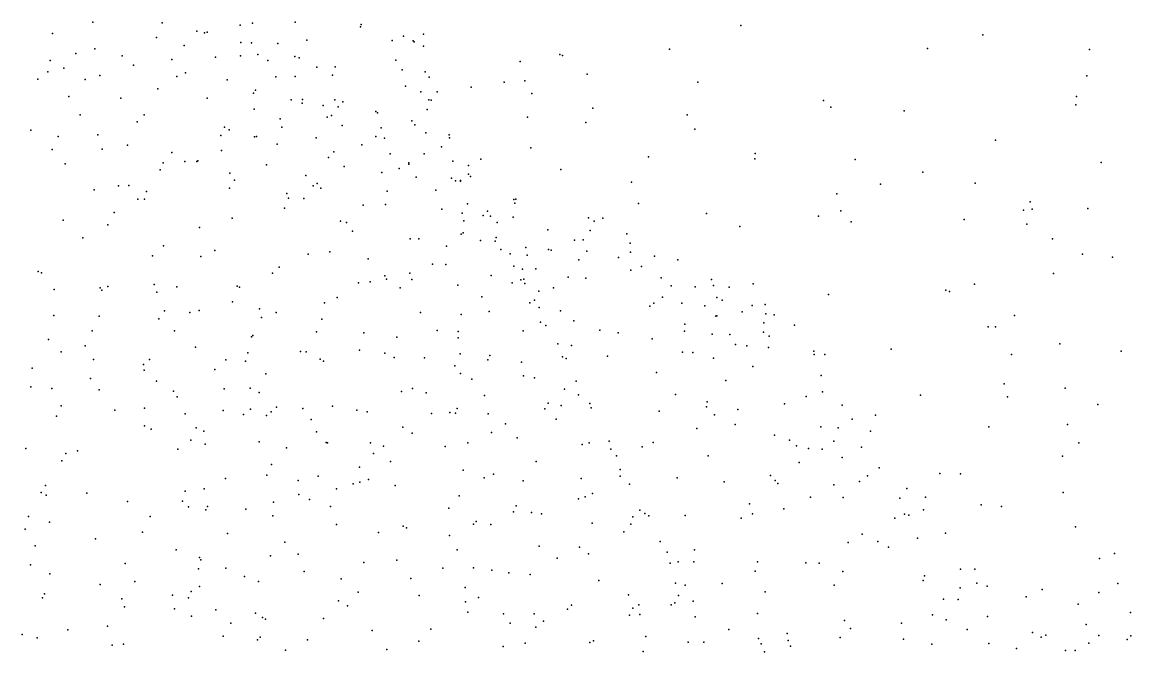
# Model space of a CAD drawing. Header units: metres. Extents: x -23.9 to 23.9, y -27.4 to 27.4.
# Drawn here: x -2.986 to -0.012, y 1.676 to 3.365 of the extents above; entities that cross this region are included whole.
import ezdxf

# ---------------------------------------------------------------- set-up
doc = ezdxf.new("R2010")
doc.units = ezdxf.units.M

msp = doc.modelspace()

# ---------------------------------------------------------------- linework, layer by layer
for p in [(-2.7966, 3.365, 23.8996), (-2.6109, 3.3632, 13.5435), (-2.3679, 3.3623, 25.1144), (-2.2535, 3.3646, 24.3005), (-2.9045, 3.3342, 2.9742), (-2.5175, 3.3407, 24.9944), (-2.4969, 3.336, 25.1349), (-2.4899, 3.3378, 14.783), (-2.4012, 3.3573, 14.2784), (-2.0786, 3.3521, 25.4903), (-2.0767, 3.3584, 27.8101), (-1.9097, 3.3331, 23.8115), (-1.0585, 3.3565, -12.8145), (-2.6258, 3.3241, 13.0474), (-2.5518, 3.3025, 24.2734), (-2.3996, 3.3108, 13.7874), (-2.3713, 3.3098, 28.3039), (-2.3003, 3.3076, 13.9502), (-2.2228, 3.317, 18.2593), (-1.9934, 3.316, 27.3866), (-1.9631, 3.3279, 25.6425), (-1.9377, 3.3148, 26.7557), (-1.935, 3.3122, 27.1479), (-0.4089, 3.3307, 26.7455), (-2.8418, 3.2807, 15.0575), (-2.7916, 3.2933, -24.1459), (-2.7183, 3.2749, 13.3885), (-2.4002, 3.2743, 15.8117), (-2.3538, 3.2784, 13.1234), (-2.2548, 3.273, 14.4356), (-1.9096, 3.3003, 25.8477), (-1.5437, 3.2781, 23.5075), (-1.5365, 3.2759, 14.8061), (-1.2493, 3.2927, 2.2575), (-0.5575, 3.2948, 22.6541), (-0.1234, 3.2918, -24.0931), (-2.9106, 3.2622, 12.881), (-2.8742, 3.2417, 24.2271), (-2.6878, 3.2495, 25.1207), (-2.585, 3.2653, 14.9439), (-2.4671, 3.271, 13.6075), (-2.3268, 3.2626, 14.6853), (-2.2429, 3.2697, 14.2668), (-2.1955, 3.2447, 2.7761), (-2.1468, 3.245, 27.8317), (-1.9834, 3.2633, 24.2713), (-1.6507, 3.2595, 25.67), (-2.9442, 3.2124, 28.9975), (-2.9173, 3.232, 13.2293), (-2.7775, 3.2222, 28.865), (-2.571, 3.2192, 2.8743), (-2.5483, 3.229, 28.5338), (-2.3057, 3.2185, 24.6659), (-2.254, 3.2194, 25.1274), (-2.1535, 3.2226, 14.1316), (-1.967, 3.237, 25.0947), (-1.9051, 3.2322, 26.2574), (-1.8945, 3.2171, 26.0725), (-1.4703, 3.2259, -12.6645), (-0.13, 3.2209, 1.0632), (-2.817, 3.2109, 25.1254), (-2.6226, 3.1864, 15.0575), (-2.436, 3.2102, 25.0147), (-2.3605, 3.1823, 13.6185), (-1.9579, 3.1931, 25.5292), (-1.7814, 3.1909, 25.3959), (-1.6934, 3.2043, 17.8761), (-1.6375, 3.2078, 13.921), (-1.1737, 3.2042, 17.5702), (-2.861, 3.1655, 24.6223), (-2.7212, 3.1608, -12.44), (-2.49, 3.1614, 15.0213), (-2.3658, 3.1747, 18.4158), (-2.2648, 3.1567, 28.0943), (-2.2339, 3.1579, 15.6038), (-2.1475, 3.1571, 14.6744), (-1.9169, 3.178, 15.3944), (-1.8951, 3.1569, 13.3564), (-1.8893, 3.1557, 26.4488), (-1.8729, 3.1784, 25.758), (-1.6191, 3.1739, 15.0229), (-0.8367, 3.1548, 26.3677), (-0.1579, 3.166, 22.4683), (-2.3635, 3.1314, 14.9911), (-2.2348, 3.148, 27.9609), (-2.179, 3.1417, 27.727), (-2.1385, 3.138, 13.894), (-2.1256, 3.1515, 27.5383), (-2.0378, 3.1258, 18.1619), (-1.8997, 3.131, 24.4854), (-1.4554, 3.1344, 2.3466), (-0.8173, 3.1368, 23.1123), (-0.6205, 3.1272, -13.0696), (-0.1598, 3.1437, 26.9147), (-2.8303, 3.1165, 13.1784), (-2.6774, 3.0976, 15.1784), (-2.659, 3.1166, 25.0015), (-2.294, 3.1061, 25.0473), (-2.1682, 3.1106, 14.9131), (-2.1562, 3.1146, -12.4896), (-2.0334, 3.122, 14.5312), (-1.9411, 3.1007, 14.348), (-1.6306, 3.1104, 24.034), (-1.4737, 3.0959, 17.8327), (-1.2024, 3.1165, 26.0644), (-2.9632, 3.0751, 13.0562), (-2.7835, 3.0632, 15.6688), (-2.443, 3.0834, 28.3379), (-2.4312, 3.076, 24.9823), (-2.2894, 3.083, 13.5536), (-2.1273, 3.0877, -23.9973), (-2.0227, 3.0816, 27.1881), (-1.9329, 3.0895, 14.1358), (-1.9034, 3.068, 26.9475), (-1.1821, 3.078, 23.4551), (-2.8895, 3.0583, 25.0521), (-2.7034, 3.0351, 28.8187), (-2.4532, 3.0611, -24.1022), (-2.3625, 3.0575, 13.4117), (-2.3573, 3.0587, 28.171), (-2.3021, 3.0374, 28.0174), (-2.1973, 3.055, 13.6506), (-2.0747, 3.0359, 27.3455), (-2.0377, 3.0583, 25.3185), (-2.014, 3.0542, 13.9426), (-1.841, 3.0626, 26.2268), (-1.8394, 3.0546, 26.6355), (-0.3755, 3.0484, 1.3475), (-2.9058, 3.0234, 15.3638), (-2.7716, 3.0247, 24.9736), (-2.585, 3.0154, 13.2389), (-2.451, 3.0211, 13.0533), (-2.15, 3.0173, 27.5693), (-1.9986, 3.0114, 14.9116), (-1.9081, 3.0114, 14.68), (-1.8612, 3.0308, 14.4777), (-1.6216, 3.0281, 14.6892), (-1.0199, 3.0128, 26.1942), (-2.8709, 2.9846, -24.2472), (-2.6078, 2.9881, 28.6807), (-2.5499, 2.9908, 24.9108), (-2.5178, 2.9908, 28.499), (-2.5152, 2.9928, 18.603), (-2.331, 2.9821, 25), (-2.1647, 3.0018, 15.0443), (-2.1222, 2.9775, 25.1535), (-1.9493, 2.9875, 27.0487), (-1.9492, 2.9837, 25.3913), (-1.831, 2.9922, 25.5872), (-1.7892, 2.9802, 14.169), (-1.7554, 2.9978, 14.3421), (-1.3059, 3.0034, -23.8289), (-1.0211, 2.9981, -12.9256), (-0.7518, 2.9962, 1.6876), (-0.0918, 2.9889, 0.9506), (-2.6158, 2.9692, 15.288), (-2.4289, 2.9596, 15.2118), (-2.2254, 2.9533, 2.7975), (-2.0216, 2.9617, 13.7637), (-1.9751, 2.9721, 2.6193), (-1.9294, 2.9489, 13.8882), (-1.8341, 2.9461, 13.4845), (-1.7888, 2.9577, 14.6025), (-1.7838, 2.951, 26.0833), (-1.5414, 2.9698, 25.525), (-0.5703, 2.9627, 17.6555), (-2.7929, 2.9148, 28.8973), (-2.7278, 2.9259, 2.9042), (-2.6996, 2.9269, 24.9039), (-2.4303, 2.9194, 28.3307), (-2.4162, 2.9408, 13.2755), (-2.2052, 2.9259, 27.7396), (-2.1949, 2.9324, 25.044), (-2.1848, 2.9196, 13.1621), (-1.8241, 2.9392, 14.7718), (-1.8107, 2.9401, 26.9153), (-1.8105, 2.9383, 24.9657), (-1.3515, 2.9356, 25.7809), (-0.6841, 2.9303, -23.79), (-0.43, 2.9333, 26.6588), (-2.6757, 2.8899, 13.0653), (-2.6583, 2.8902, 28.7924), (-2.6524, 2.9108, 15.5046), (-2.2761, 2.9052, 15.3314), (-2.2718, 2.8927, 13.3205), (-2.2309, 2.8921, 18.4782), (-2.007, 2.9114, 27.1609), (-1.8761, 2.914, 15.0077), (-1.667, 2.8892, 14.1107), (-1.662, 2.8898, 14.5645), (-0.8005, 2.9049, 26.3533), (-2.2823, 2.8658, 27.9724), (-2.0712, 2.8743, 27.3476), (-2.0115, 2.8759, 13.6255), (-1.8602, 2.863, 25.5061), (-1.7919, 2.8779, 14.9493), (-1.7383, 2.8577, 26.3451), (-1.6642, 2.8794, 14.0552), (-1.3325, 2.8789, 23.9616), (-0.79, 2.8589, 17.7418), (-0.3002, 2.8608, 22.7371), (-0.2819, 2.8827, 17.7213), (-0.277, 2.8634, -13.4021), (-0.1273, 2.8651, -23.8908), (-2.876, 2.8337, 12.887), (-2.7389, 2.8547, 12.8251), (-2.4226, 2.8395, 13.1779), (-2.1318, 2.8308, 13.3519), (-2.1165, 2.8274, 25.0668), (-1.8055, 2.8524, 25.6278), (-1.8014, 2.8324, 13.8371), (-1.7493, 2.8467, 13.8668), (-1.73, 2.8447, 26.5023), (-1.7121, 2.8279, -12.6622), (-1.6688, 2.8416, 14.4586), (-1.4668, 2.8398, 13.994), (-1.4518, 2.8312, 13.8232), (-1.4283, 2.839, 24.2191), (-1.1507, 2.8521, 23.6142), (-0.8496, 2.8449, 23.3769), (-0.7627, 2.8293, -13.1071), (-0.4592, 2.8356, 22.9353), (-2.7564, 2.8212, 12.9507), (-2.5104, 2.8146, 15.3328), (-2.1001, 2.8044, 15.186), (-1.8083, 2.7963, 15.0815), (-1.8028, 2.8, 13.6848), (-1.5756, 2.8075, 13.7147), (-1.4625, 2.8058, 14.1943), (-1.3643, 2.7974, 13.7156), (-1.0611, 2.8171, 17.8111), (-0.2914, 2.8229, 1.2029), (-2.8237, 2.7866, 24.9609), (-1.945, 2.7838, 15.1276), (-1.9219, 2.7839, 25.3699), (-1.7563, 2.779, 26.949), (-1.7173, 2.7779, 13.5787), (-1.715, 2.7872, 25.8496), (-1.5049, 2.7801, 14.4765), (-1.4816, 2.781, 13.5876), (-1.3556, 2.7719, 13.5416), (-0.222, 2.7842, 26.7654), (-2.6366, 2.7379, 24.9123), (-2.6073, 2.7651, 28.7047), (-2.5072, 2.736, 13.0285), (-2.4696, 2.7524, 28.4286), (-2.2191, 2.7431, 15.2175), (-2.1612, 2.7489, 15.0925), (-1.8482, 2.7645, 27.0659), (-1.7024, 2.7548, 18.2451), (-1.6773, 2.7434, 26.42), (-1.6354, 2.7604, 14.9701), (-1.6319, 2.7404, -23.8705), (-1.574, 2.7556, 14.8), (-1.5668, 2.7534, 13.4596), (-1.4716, 2.7507, 24.4796), (-1.3545, 2.7479, 25.572), (-1.2902, 2.7369, -12.879), (-0.1414, 2.7424, 22.5867), (-2.2967, 2.7075, 13.1346), (-2.058, 2.7303, 13.3061), (-1.885, 2.7157, 13.29), (-1.8495, 2.7153, 13.6423), (-1.6672, 2.7106, 26.8642), (-1.4932, 2.7274, 14.6445), (-1.3866, 2.7339, 13.3634), (-1.325, 2.7094, 14.0802), (-1.2272, 2.7278, 13.4269), (-0.0615, 2.7347, 0.8443), (-2.9428, 2.6964, 15.4652), (-2.9344, 2.6929, 25.0102), (-2.3142, 2.6918, 13.007), (-2.013, 2.6841, 25.1716), (-1.9466, 2.6919, 13.1608), (-1.728, 2.6854, 15.0769), (-1.6442, 2.7023, 13.221), (-1.6079, 2.7037, 25.0422), (-1.5213, 2.6812, 2.3397), (-1.4742, 2.6782, 13.1035), (-1.3531, 2.7001, 14.2897), (-1.2717, 2.679, 13.1022), (-0.2194, 2.6909, 17.8801), (-2.9002, 2.6476, 12.6989), (-2.7769, 2.6527, 28.9017), (-2.7564, 2.6559, 24.9495), (-2.6317, 2.6617, 18.9395), (-2.5711, 2.6548, 2.8153), (-2.4098, 2.6566, 24.9726), (-2.4027, 2.6538, 28.2721), (-2.084, 2.666, -12.6053), (-2.0526, 2.668, 27.3596), (-2.0091, 2.676, 2.6436), (-1.9726, 2.6523, 14.709), (-1.9406, 2.675, 13.2621), (-1.8174, 2.6593, 12.9871), (-1.6718, 2.6659, 13.0455), (-1.6489, 2.6737, 25.9997), (-1.6401, 2.6753, 26.5476), (-1.6376, 2.6636, 26.176), (-1.5606, 2.652, 14.923), (-1.2451, 2.6575, 13.9871), (-1.1805, 2.6554, 13.6493), (-1.1371, 2.6743, 13.2891), (-1.1313, 2.6587, 13.0032), (-1.0892, 2.6542, 13.1607), (-1.0253, 2.6628, 1.9343), (-0.4315, 2.6619, 1.321), (-2.772, 2.6464, -24.3022), (-2.6249, 2.6403, 15.1809), (-2.1408, 2.6265, 15.2015), (-1.7533, 2.6284, 12.8146), (-1.6118, 2.6189, 26.3938), (-1.6004, 2.6435, 12.924), (-1.2688, 2.6274, 12.859), (-1.1224, 2.6262, 13.5255), (-1.1088, 2.6193, 23.8914), (-0.8229, 2.6348, 23.5269), (-0.5082, 2.6459, 23.1974), (-0.4982, 2.6429, 17.9203), (-2.6045, 2.591, 12.8326), (-2.5109, 2.5917, 28.5298), (-2.4223, 2.6148, 15.2803), (-2.3498, 2.5963, 15.0082), (-2.175, 2.6123, 27.6751), (-1.7333, 2.589, 25.7665), (-1.6239, 2.6121, 12.7369), (-1.5989, 2.5994, 26.6599), (-1.5419, 2.5907, 12.6223), (-1.3025, 2.6034, 12.7293), (-1.2914, 2.6113, 14.4343), (-1.217, 2.6116, 14.1366), (-1.1548, 2.604, 25.7326), (-1.0545, 2.5876, 13.4095), (-1.0275, 2.6049, 12.7474), (-0.9934, 2.6078, 12.9449), (-2.9009, 2.5779, 12.7355), (-2.7799, 2.5762, 12.7084), (-2.6194, 2.5695, 28.751), (-2.536, 2.5864, 24.9587), (-2.3438, 2.5728, 28.1262), (-2.305, 2.5865, 13.017), (-2.1827, 2.5687, 13.0776), (-1.9172, 2.5858, 27.2527), (-1.8083, 2.5804, 27.1303), (-1.5956, 2.56, 26.0529), (-1.5062, 2.5634, 12.4676), (-1.1256, 2.5766, 12.596), (-1.1226, 2.5776, 13.8464), (-0.9965, 2.5589, 13.2827), (-0.9909, 2.5828, 13.0958), (-0.9689, 2.5799, 12.6282), (-0.3238, 2.5781, -23.7453), (-2.7979, 2.5367, 15.3988), (-2.5778, 2.537, 15.339), (-2.1965, 2.5341, 18.7361), (-2.0692, 2.5313, 12.9234), (-1.8725, 2.5382, 15.1472), (-1.8167, 2.5348, 12.6663), (-1.6424, 2.537, 12.4884), (-1.5815, 2.5512, 26.7983), (-1.4366, 2.5387, 14.8081), (-1.387, 2.5319, 12.2991), (-1.2095, 2.5361, 2.1181), (-1.2086, 2.555, 12.4583), (-1.1355, 2.5279, 12.3096), (-0.9971, 2.5336, 12.3618), (-0.9143, 2.5522, 12.4818), (-0.3946, 2.5475, -13.5179), (-0.3756, 2.5474, 26.6325), (-2.9158, 2.5138, 12.5648), (-2.3707, 2.5209, 12.9149), (-2.3676, 2.5247, 25.0039), (-1.9814, 2.52, 27.3662), (-1.8168, 2.5186, 25.5385), (-1.5488, 2.5022, 26.5322), (-1.2962, 2.5155, 14.6197), (-1.0876, 2.5268, 24.1482), (-1.0727, 2.5, 14.0853), (-0.9826, 2.5223, 25.9794), (-0.2024, 2.5018, 0.994), (-2.8817, 2.4807, 19.267), (-2.8169, 2.4972, 28.9399), (-2.5209, 2.4929, 12.7943), (-2.3809, 2.4783, -24.2197), (-2.2398, 2.4817, 27.8703), (-2.2241, 2.4806, 14.8192), (-2.0813, 2.4855, 27.5022), (-2.0133, 2.4773, 12.7414), (-1.811, 2.4757, 12.5256), (-1.7318, 2.4706, 15.1233), (-1.5124, 2.4977, 12.2622), (-1.4161, 2.4691, 12.096), (-1.2144, 2.4795, 25.4972), (-1.1872, 2.479, 12.1112), (-1.0421, 2.4964, 13.9426), (-0.9838, 2.4919, 13.6551), (-0.8627, 2.4824, 12.9221), (-0.8614, 2.4738, 1.7192), (-0.833, 2.4738, 12.7199), (-0.6553, 2.488, -23.7557), (-0.3325, 2.4735, 23.0773), (-0.0381, 2.4826, 22.4222), (-2.7949, 2.4604, 24.9886), (-2.6605, 2.4464, 12.7154), (-2.6443, 2.4605, 24.9583), (-2.4395, 2.4594, 28.3548), (-2.3872, 2.456, 28.2276), (-2.187, 2.4608, 27.7225), (-2.1774, 2.4554, 12.8638), (-1.9883, 2.4659, 25.1831), (-1.9069, 2.4644, 18.6095), (-1.8251, 2.4434, 13.1809), (-1.7368, 2.4591, 13.9398), (-1.6463, 2.4532, 27.0171), (-1.5368, 2.4669, 14.9919), (-1.5267, 2.4629, 26.6735), (-1.1314, 2.4638, 14.4118), (-1.0262, 2.4413, 14.2183), (-2.9593, 2.4364, 2.7675), (-2.8025, 2.4093, 12.5393), (-2.6585, 2.4317, 15.3831), (-2.4692, 2.4336, 15.3313), (-2.3323, 2.4217, 2.8077), (-1.8105, 2.4222, 27.2278), (-1.6417, 2.4167, 25.9306), (-1.6114, 2.4107, 12.1679), (-1.2849, 2.425, 11.9644), (-0.843, 2.4169, 13.048), (-2.9633, 2.3869, -12.6108), (-2.9069, 2.3822, 12.4483), (-2.6261, 2.4018, 19.1556), (-2.4441, 2.3817, 12.7393), (-2.3744, 2.3829, 18.9924), (-1.9388, 2.382, 27.3998), (-1.7798, 2.407, 12.3363), (-1.5309, 2.3808, 18.4394), (-1.4999, 2.4024, 26.1555), (-1.0983, 2.4039, 24.5059), (-0.352, 2.3949, 18.1256), (-0.188, 2.3829, 26.6304), (-2.7796, 2.3784, 15.4273), (-2.58, 2.3751, 28.6934), (-2.5702, 2.3599, 14.8394), (-2.3502, 2.3717, 25.0337), (-1.9689, 2.3744, 15.208), (-1.902, 2.3707, 12.3816), (-1.7457, 2.3635, 25.6941), (-1.4934, 2.3653, 26.8589), (-1.2337, 2.3666, 14.6127), (-0.8831, 2.3609, 12.2335), (-0.8396, 2.3731, 13.2108), (-0.5765, 2.3641, 26.4404), (-0.3431, 2.3599, 1.1659), (-2.8813, 2.3361, 28.9577), (-2.7371, 2.3241, 2.8044), (-2.6577, 2.3299, 24.982), (-2.4465, 2.3233, 28.3674), (-2.3737, 2.3272, -12.6767), (-2.304, 2.332, 15.3079), (-2.2328, 2.329, 27.8479), (-2.1537, 2.3345, 15.2666), (-2.0886, 2.3239, 12.4708), (-2.0611, 2.3197, 25.1394), (-1.8189, 2.3289, 25.4991), (-1.5839, 2.328, 27.0185), (-1.5748, 2.3433, 2.3367), (-1.5404, 2.3371, -23.8844), (-1.4632, 2.3417, 26.6175), (-1.4599, 2.3304, 26.3574), (-1.2777, 2.3217, 11.8672), (-1.1504, 2.3332, 18.2477), (-1.1484, 2.3469, 14.5013), (-1.0663, 2.3256, 14.3778), (-0.9416, 2.3413, 14.1227), (-0.7862, 2.3372, 18.1741), (-0.1007, 2.3391, 0.8053), (-2.8938, 2.3081, 25.0328), (-2.5492, 2.3144, 12.6106), (-2.3925, 2.3128, 28.2356), (-2.3309, 2.3103, 28.0857), (-2.3182, 2.3196, 12.702), (-2.2112, 2.2991, 12.543), (-1.8878, 2.3152, 12.2401), (-1.8386, 2.3177, 2.5223), (-1.8238, 2.3159, 12.8741), (-1.7362, 2.3145, 12.0795), (-1.5536, 2.3004, 15.1084), (-1.1288, 2.3114, 24.7513), (-0.7596, 2.3003, 1.5758), (-0.6973, 2.3108, 12.3366), (-2.6584, 2.2824, 15.4146), (-2.6399, 2.2734, -24.3559), (-2.5192, 2.2764, 15.3781), (-2.4985, 2.2681, 28.4918), (-2.1967, 2.2664, 14.6488), (-1.9652, 2.2787, 27.4923), (-1.9403, 2.2621, -24.0486), (-1.7271, 2.264, 13.6291), (-1.6894, 2.2875, 25.812), (-1.1766, 2.2747, 25.3175), (-1.0737, 2.2857, 11.9638), (-0.8437, 2.2791, 13.652), (-0.7976, 2.2765, 13.292), (-0.7105, 2.268, 12.6254), (-0.3928, 2.2791, 23.3622), (-0.1817, 2.2855, 22.9025), (-2.5339, 2.2434, 25.0181), (-2.4951, 2.2331, 2.7622), (-2.3502, 2.2395, 25.0565), (-2.1704, 2.2371, 25.1205), (-2.1669, 2.2366, 27.725), (-2.0517, 2.2364, 27.6175), (-1.7909, 2.2369, 14.0864), (-1.6581, 2.2499, -12.9101), (-1.484, 2.2319, 26.0661), (-1.4652, 2.2363, 11.7606), (-1.4112, 2.2407, 26.4897), (-1.2938, 2.2372, 14.7708), (-0.9679, 2.2567, -23.7434), (-0.9276, 2.2441, 12.0421), (-0.8086, 2.2407, 12.1454), (-0.1516, 2.2365, 18.2721), (-2.9759, 2.2214, 12.2555), (-2.8691, 2.208, 15.4565), (-2.8373, 2.2154, 12.3373), (-2.5682, 2.2193, 12.5104), (-2.2773, 2.2227, 12.4381), (-2.044, 2.2076, 12.1588), (-2.0165, 2.2274, 14.424), (-1.8518, 2.2269, 12.001), (-1.4073, 2.2193, 26.7091), (-1.392, 2.2018, 26.3579), (-1.3232, 2.2262, 11.7681), (-1.1457, 2.2017, 14.4956), (-0.9088, 2.2285, 25.7267), (-0.877, 2.221, 24.2067), (-0.84, 2.2199, 13.8622), (-0.7349, 2.2252, 13.0086), (-0.1959, 2.2011, -13.8561), (-2.8799, 2.1882, 19.4332), (-2.3177, 2.1788, 28.0269), (-2.0811, 2.171, -12.7778), (-1.9985, 2.1869, 12.6425), (-1.6069, 2.1866, 27.1343), (-0.9021, 2.1836, 24.5004), (-0.7862, 2.197, 13.5455), (-2.3301, 2.1497, 12.3271), (-2.1925, 2.1474, 12.1773), (-1.8036, 2.1631, 27.3753), (-1.7466, 2.1424, 25.6518), (-1.722, 2.1529, 15.1877), (-1.3823, 2.1474, 26.839), (-1.3816, 2.1648, 26.1763), (-1.2287, 2.1429, 11.7224), (-0.979, 2.1488, 18.3304), (-0.7185, 2.148, 13.2122), (-0.6877, 2.1699, 12.8681), (-0.5243, 2.154, 23.6785), (-0.4687, 2.153, 18.33), (-2.9237, 2.122, 25.0686), (-2.4976, 2.1131, 25.048), (-2.441, 2.141, 28.3215), (-2.2456, 2.1351, 27.8378), (-2.1426, 2.1127, 12.0458), (-2.0982, 2.1269, 25.1756), (-2.0806, 2.1314, 15.2853), (-2.0568, 2.1385, 18.9874), (-1.9856, 2.1223, 11.9031), (-1.6424, 2.1344, 12.8993), (-1.4862, 2.1405, 11.665), (-1.3568, 2.1254, 14.9078), (-1.1031, 2.1323, 14.3791), (-0.9663, 2.1357, 1.7783), (-0.9593, 2.1278, 24.8168), (-0.8092, 2.1235, 13.76), (-0.7404, 2.1331, 23.8702), (-0.6134, 2.1143, 12.5503), (-2.935, 2.1035, 12.1719), (-2.9213, 2.0958, 2.7052), (-2.8128, 2.1015, 28.8191), (-2.5487, 2.1068, 12.4182), (-2.2442, 2.0981, -24.1979), (-2.2151, 2.0843, 15.277), (-1.8135, 2.0945, 11.7622), (-1.4938, 2.0865, 25.992), (-1.4758, 2.0917, -13.1468), (-1.4559, 2.1007, 27.0026), (-0.8719, 2.0905, 13.8785), (-0.7839, 2.0898, 11.9725), (-0.6318, 2.0881, 12.7728), (-0.5632, 2.0912, 12.3231), (-0.1934, 2.1037, 23.1184), (-2.7033, 2.0792, 15.3501), (-2.5556, 2.0804, 28.5885), (-2.5403, 2.0649, 14.6638), (-2.4934, 2.0568, 28.4288), (-2.489, 2.0655, 12.3018), (-2.3859, 2.0589, 28.1641), (-2.3123, 2.0774, 25.1095), (-2.1593, 2.0656, 27.7312), (-1.8418, 2.0617, 2.5246), (-1.6611, 2.0672, 13.2267), (-1.329, 2.0557, 26.7541), (-1.0354, 2.073, 25.0688), (-0.9429, 2.0598, 14.0153), (-0.5681, 2.0566, 26.2011), (-0.4133, 2.0701, 26.4291), (-0.3588, 2.0656, 1.1171), (-2.9694, 2.0389, -12.7647), (-2.9132, 2.0241, 15.3486), (-2.643, 2.0389, 12.5144), (-2.3134, 2.0407, 14.578), (-1.7683, 2.0255, 25.5748), (-1.6684, 2.0513, 27.2865), (-1.62, 2.0497, 11.5919), (-1.5934, 2.0461, 2.3479), (-1.3484, 2.0382, 26.909), (-1.3159, 2.0468, 26.2155), (-1.3051, 2.0404, 26.5215), (-1.2078, 2.0413, 14.563), (-1.0577, 2.0343, 11.7248), (-1.0267, 2.046, 14.1853), (-0.6454, 2.0348, 13.1148), (-0.6189, 2.045, 12.0638), (-0.6076, 2.0429, 1.3623), (-2.978, 2.0052, 14.7445), (-2.6637, 1.9973, 25.0365), (-2.4353, 1.9929, 28.2688), (-2.1427, 2.0179, 11.8421), (-2.0304, 1.9956, 27.6333), (-1.9645, 2.0126, 12.4621), (-1.9555, 2.0087, 11.7243), (-1.7754, 2.0183, 13.7124), (-1.729, 2.0179, 15.1594), (-1.4567, 2.0207, 18.6841), (-1.3719, 1.9978, 14.8701), (-1.353, 2.0188, 11.5721), (-0.5091, 1.9942, -23.6495), (-0.1608, 2.0114, 0.8134), (-2.7895, 1.9794, 28.6916), (-2.2815, 1.97, 15.216), (-1.8398, 1.988, 11.6309), (-1.2749, 1.9723, 14.6627), (-0.7701, 1.9693, 11.8446), (-0.7328, 1.9911, 24.3303), (-0.6907, 1.972, 18.477), (-0.5844, 1.9809, 12.8564), (-2.9512, 1.9606, 25.1), (-2.5727, 1.9497, 12.1255), (-2.3201, 1.9335, 27.9692), (-2.2457, 1.9382, 25.1701), (-1.8189, 1.9498, 27.4678), (-1.599, 1.9594, 15.0946), (-1.4907, 1.9566, 15.0046), (-1.4673, 1.9384, 27.1184), (-1.2559, 1.9429, 26.2884), (-1.1823, 1.9497, 14.4672), (-0.6624, 1.9565, 25.8649), (-0.0557, 1.9394, 18.5342), (-2.9637, 1.9092, 11.9734), (-2.7098, 1.913, 15.2474), (-2.5103, 1.9291, 15.2263), (-2.5067, 1.9226, 11.9946), (-2.07, 1.9157, 25.2407), (-1.9815, 1.9221, 15.1391), (-1.5508, 1.9275, 25.8483), (-1.2482, 1.9134, 26.6443), (-1.2267, 1.9175, 11.5016), (-1.1848, 1.9175, 1.9847), (-1.0134, 1.9177, 11.6383), (-0.8844, 1.9143, 13.8357), (-0.8481, 1.9134, 25.0522), (-0.0962, 1.9267, 26.4932), (-2.9116, 1.8855, 19.5686), (-2.5129, 1.8983, 28.3744), (-2.4398, 1.9007, 25.1083), (-2.3894, 1.8779, 28.1259), (-2.2298, 1.8916, 27.7999), (-1.8579, 1.9, 25.3443), (-1.7752, 1.9013, 11.4758), (-1.7267, 1.8951, 13.4847), (-1.6803, 1.8879, 25.6569), (-1.6232, 1.8835, 18.9087), (-1.0203, 1.8919, 14.1004), (-0.7848, 1.8915, 13.6182), (-0.5654, 1.8795, 13.1438), (-0.4694, 1.8975, 12.4044), (-0.4308, 1.8977, 23.7904), (-2.7773, 1.8565, 2.6936), (-2.6836, 1.8648, 12.0484), (-2.5104, 1.8515, 11.8364), (-2.3521, 1.8643, 11.7493), (-2.1307, 1.8714, 11.6346), (-1.9438, 1.8728, 11.5315), (-1.7974, 1.8482, -13.1364), (-1.4392, 1.8669, 25.9736), (-1.2338, 1.86, 26.7898), (-1.2076, 1.8548, 26.4712), (-1.1088, 1.8588, 14.2129), (-0.808, 1.8549, 11.7077), (-0.5688, 1.8671, 11.879), (-0.4698, 1.8475, 12.5749), (-0.4256, 1.8597, 11.9989), (-0.3978, 1.8523, -14.0221), (-0.0467, 1.8591, 0.5917), (-2.9318, 1.8204, 15.2243), (-2.9264, 1.8315, 28.6538), (-2.7192, 1.8181, 28.4652), (-2.5829, 1.828, 14.5401), (-2.5395, 1.8207, 19.42), (-2.5326, 1.8376, 12.3447), (-2.0847, 1.8356, 14.2452), (-1.9211, 1.827, 27.5581), (-1.7619, 1.8213, 15.0181), (-1.3595, 1.8288, 14.6184), (-1.2259, 1.8269, 14.3781), (-0.9927, 1.8366, 13.9763), (-0.5144, 1.8173, 13.0029), (-0.4756, 1.816, 12.7158), (-0.2929, 1.8231, 0.9614), (-0.2497, 1.8434, 26.2832), (-0.0976, 1.835, -14.2752), (-2.7118, 1.7962, 15.1748), (-2.5771, 1.7912, 25.087), (-2.4668, 1.7883, 15.1315), (-2.1372, 1.8131, 19.2344), (-2.1133, 1.7997, 15.0833), (-1.7968, 1.8098, 25.4625), (-1.5237, 1.7905, 27.2553), (-1.513, 1.8012, 11.3476), (-1.348, 1.793, 2.1496), (-1.3318, 1.8022, 27.0362), (-1.245, 1.8019, 26.9293), (-1.2358, 1.8072, 11.3936), (-1.1865, 1.8117, 26.3029), (-0.1534, 1.8039, 23.2915), (-2.5321, 1.7713, 11.723), (-2.3598, 1.7796, -12.8812), (-2.3412, 1.7678, 11.611), (-2.3334, 1.7635, 14.3921), (-2.1779, 1.7656, 25.2398), (-1.7904, 1.7823, 11.3213), (-1.6948, 1.7777, 14.8999), (-1.6123, 1.7778, 12.4559), (-1.5877, 1.7584, 25.7277), (-1.3572, 1.7745, -23.8552), (-1.3289, 1.7757, 14.492), (-1.1811, 1.77, 26.702), (-1.0136, 1.7784, 11.5009), (-0.7799, 1.7603, 25.379), (-0.5446, 1.775, 24.1505), (-0.5071, 1.7616, 11.8082), (-0.3966, 1.7707, 12.3885), (-0.0127, 1.7817, 22.8693), (-2.864, 1.735, 12.4407), (-2.7574, 1.7448, 11.8522), (-2.4267, 1.7526, 28.1507), (-2.0473, 1.7333, 11.3985), (-1.8898, 1.7367, 25.3534), (-1.6768, 1.7525, 25.6049), (-1.6078, 1.742, 14.7778), (-1.0908, 1.7362, 14.0146), (-0.7643, 1.7383, -23.6076), (-0.6276, 1.753, 11.7227), (-0.451, 1.7358, 12.8454), (-0.2757, 1.728, -12.1544), (-0.1321, 1.7492, -12.1602), (-2.9861, 1.7224, 28.5911), (-2.9455, 1.7136, 11.8041), (-2.7141, 1.6963, 11.7225), (-2.4472, 1.7176, 25.153), (-2.3547, 1.7078, 27.996), (-2.3481, 1.7152, 12.2371), (-2.2209, 1.7083, 15.0431), (-1.9222, 1.7044, 2.5819), (-1.6369, 1.6992, 27.3913), (-1.4638, 1.701, 13.2991), (-1.4533, 1.7055, 11.268), (-1.3134, 1.717, 26.0807), (-1.1996, 1.7015, 18.78), (-1.158, 1.7015, 26.8332), (-1.0107, 1.7116, 13.8386), (-1.004, 1.6973, -13.7088), (-0.9338, 1.7248, 13.7197), (-0.931, 1.7059, 18.6974), (-0.7919, 1.7146, 11.5797), (-0.6217, 1.7098, 13.1439), (-0.5458, 1.6963, 24.4775), (-0.3935, 1.6979, 12.6141), (-0.2529, 1.7149, -12.0411), (-0.2401, 1.7204, -12.2934), (-0.1251, 1.6993, -11.8071), (-0.0979, 1.7197, -11.9219), (-0.0217, 1.7091, 26.3364), (-0.0122, 1.7189, -11.8321), (-2.7448, 1.6936, 28.3578), (-2.2796, 1.6804, 11.4566), (-2.0076, 1.6825, 27.6375), (-1.6955, 1.6901, 11.2184), (-1.3206, 1.6764, 27.0916), (-0.995, 1.6759, 11.4118), (-0.9253, 1.6912, 1.6565), (-0.3189, 1.6848, -11.8971), (-0.1877, 1.6798, 18.7534), (-0.1612, 1.6798, 0.72)]:
    msp.add_point(p)

doc.saveas('drawing.dxf')
